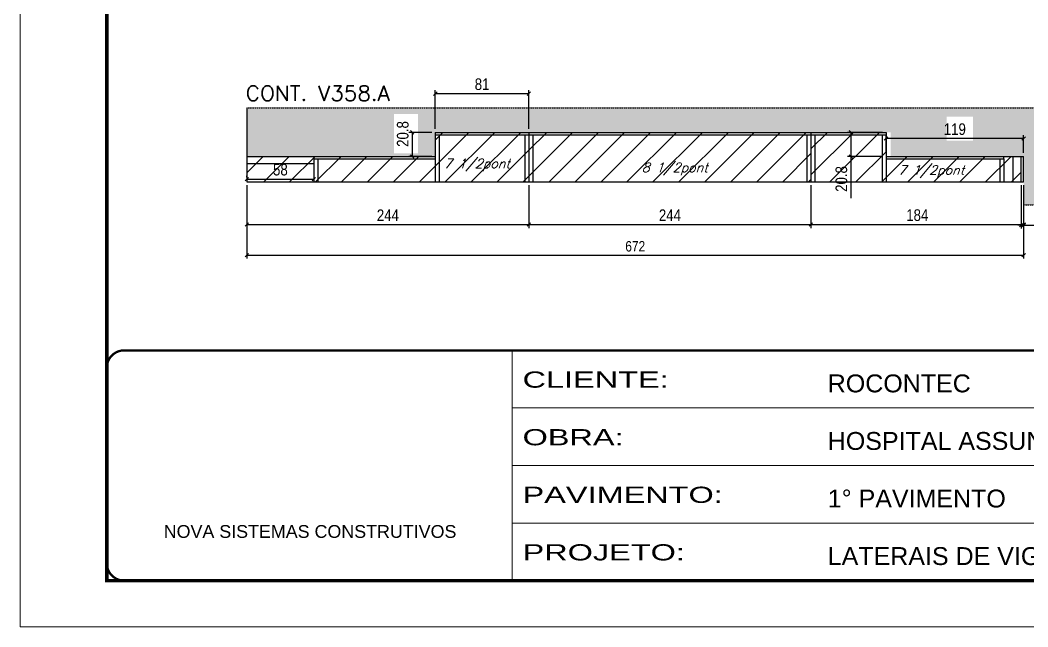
# Model space of a CAD drawing. Extents: x 137137 to 143418, y 10464 to 34486.
# Drawn here: x 141906 to 142778, y 28841 to 29366 of the extents above; entities that cross this region are included whole.
import ezdxf

# ---------------------------------------------------------------- set-up
doc = ezdxf.new("R2010")
doc.units = 0
doc.linetypes.add('CONTINUO', pattern=[0])
doc.linetypes.add('DASHED', pattern=[0.75, 0.5, -0.25])
for name, color, linetype in [('COTA', 241, 'Continuous'), ('Painéis', 200, 'Continuous'), ('SARR_2.2x7', 40, 'Continuous'), ('SARR_3.5x7', 81, 'Continuous'), ('texto', 7, 'Continuous')]:
    doc.layers.add(name, color=color, linetype=linetype)
for name, color, linetype, lineweight in [('Escoras', 2, 'Continuous', 25), ('Folhas', 255, 'Continuous', 9), ('Hachura', 251, 'Continuous', 9), ('SARRAFO DE PRESSAO', 251, 'DASHED', 9), ('Texto Seção', 7, 'Continuous', 15)]:
    doc.layers.add(name, color=color, linetype=linetype, lineweight=lineweight)
doc.styles.add('ARIAL', font='arial.ttf')
doc.styles.add('COTA TECNICA', font='techl___.ttf', dxfattribs={"height": 10})
doc.styles.add('COTA TECNICA-50', font='techl___.ttf', dxfattribs={"height": 9})
doc.styles.add('REGUA-120', font='ROMANS.shx', dxfattribs={"height": 15})
doc.styles.add('Romans', font='romans.shx')
doc.styles.add('Tecnologia', font='')
doc.styles.get('Tecnologia').set_extended_font_data('Forgotten Futurist')
doc.dimstyles.new('COTA PAINEL-50', dxfattribs={"dimtxt": 9, "dimasz": 3, "dimexe": 3, "dimexo": 3, "dimgap": 3, "dimtad": 1, "dimdec": 1, "dimzin": 12, "dimdsep": 46, "dimtxsty": 'COTA TECNICA-50', "dimblk1": 'OBLIQUE', "dimblk2": 'OBLIQUE', "dimsah": 1, "dimcen": 0.9, "dimclrd": 4, "dimclre": 4, "dimclrt": 240, "dimadec": 1, "dimazin": 3, "dimtfac": 1, "dimtdec": 1, "dimtmove": 0, "dimatfit": 3, "dimfxl": 1, "dimtolj": 1, "dimtzin": 12, "dimarcsym": 0})
doc.dimstyles.new('PAINEL', dxfattribs={"dimtxt": 10, "dimasz": 3, "dimexe": 3, "dimexo": 3, "dimgap": 3, "dimtad": 1, "dimdec": 1, "dimzin": 12, "dimdsep": 46, "dimtxsty": 'COTA TECNICA', "dimblk1": 'OBLIQUE', "dimblk2": 'OBLIQUE', "dimsah": 1, "dimcen": 0.9, "dimclrd": 4, "dimclre": 4, "dimclrt": 240, "dimadec": 1, "dimazin": 3, "dimtfac": 1, "dimtdec": 1, "dimtmove": 0, "dimatfit": 3, "dimfxl": 1, "dimtolj": 1, "dimtzin": 12, "dimarcsym": 0})
pattern_1 = [(45, (12097.8, 2458.383), (-11.2253202, 11.2253202), [])]

# ---------------------------------------------------------------- blocks, each defined once
blk = doc.blocks.new('9999999999')
at = {"color": 30, "linetype": 'CONTINUO'}
for p, q in [((98564.56, 34230.21), (98564.56, 34429.45)), ((98564.56, 34379.64), (99583.98, 34379.64)), ((98564.56, 34329.83), (99487.98, 34329.83)), ((98564.56, 34280.02), (99487.98, 34280.02))]:
    blk.add_line(p, q, dxfattribs=at)
at = {"color": 30, "linetype": 'CONTINUO', "const_width": 2}
blk.add_lwpolyline([(99583.98, 34230.21), (99583.98, 34414.45, 0.414214), (99568.98, 34429.45), (98228.98, 34429.45, 0.414214), (98213.98, 34414.45), (98213.98, 34245.21, 0.414214), (98228.98, 34230.21), (99583.98, 34230.21)], format="xyb", dxfattribs=at)
at = {"layer": 'Folhas'}
blk.add_lwpolyline([(98138.98, 34190.21), (99623.98, 34190.21), (99623.98, 35240.21), (98138.98, 35240.21)], close=True, dxfattribs=at)
at = {"layer": 'Folhas', "color": 30, "const_width": 3}
blk.add_lwpolyline([(98213.98, 34230.21), (99583.98, 34230.21), (99583.98, 35200.21), (98213.98, 35200.21)], close=True, dxfattribs=at)
at = {"color": 7, "linetype": 'Continuous', "ltscale": 5, "style": 'ARIAL'}
for s, height, p in [('ROCONTEC', 15.483, (98837.68, 34393.13)), ('HOSPITAL ASSUNÇÃO', 15.4829, (98837.68, 34343.32)), ('1° PAVIMENTO', 15.4829, (98837.68, 34293.51)), ('NOVA SISTEMAS CONSTRUTIVOS', 11.0592, (98263.19, 34267.21)), ('LATERAIS DE VIGAS', 15.4829, (98837.68, 34243.7))]:
    blk.add_text(s, height=height, dxfattribs=at).set_placement(p)
at = {"layer": 'Folhas', "color": 7, "style": 'Tecnologia', "width": 1.5}
for s, p in [('CLIENTE:', (98573.65, 34397.17)), ('OBRA:', (98573.65, 34347.31)), ('PAVIMENTO:', (98573.65, 34297.5)), ('PROJETO:', (98573.65, 34247.69))]:
    blk.add_text(s, height=14, dxfattribs=at).set_placement(p)
blk = doc.blocks.new('_Oblique')
at = {"color": 0, "linetype": 'ByBlock', "lineweight": -2}
blk.add_line((-0.5, -0.5), (0.5, 0.5), dxfattribs=at)
blk = doc.blocks.new('*D521')
at = {"layer": 'COTA', "color": 4, "linetype": 'ByBlock', "lineweight": -2, "transparency": 16777216}
for p, q in [((142589.93, 29223.56), (142589.93, 29186.61)), ((142773.93, 29223.56), (142773.93, 29186.61)), ((142589.93, 29189.61), (142773.93, 29189.61))]:
    blk.add_line(p, q, dxfattribs=at)
at = {"layer": 'Defpoints', "color": 0, "linetype": 'ByBlock', "transparency": 16777216}
for p in [(142589.93, 29226.56), (142773.93, 29226.56), (142773.93, 29189.61)]:
    blk.add_point(p, dxfattribs=at)
at = {"layer": 'COTA', "color": 4, "linetype": 'ByBlock', "lineweight": -2, "transparency": 16777216, "xscale": 3, "yscale": 3, "zscale": 3, "rotation": 180}
blk.add_blockref('_Oblique', (142589.93, 29189.61), dxfattribs=at)
at = {"layer": 'COTA', "color": 4, "linetype": 'ByBlock', "lineweight": -2, "transparency": 16777216, "xscale": 3, "yscale": 3, "zscale": 3}
blk.add_blockref('_Oblique', (142773.93, 29189.61), dxfattribs=at)
at = {"layer": 'COTA', "color": 240, "linetype": 'ByBlock', "transparency": 16777216, "insert": (142681.93, 29197.7), "char_height": 10, "attachment_point": 5, "style": 'COTA TECNICA'}
blk.add_mtext('\\A1;184', dxfattribs=at)
blk = doc.blocks.new('*D524')
at = {"layer": 'COTA', "color": 4, "linetype": 'ByBlock', "lineweight": -2, "transparency": 16777216}
for p, q in [((142771.93, 29223.56), (142771.93, 29186.05)), ((142773.93, 29223.56), (142773.93, 29186.05)), ((142771.93, 29189.05), (142768.93, 29189.05)), ((142771.93, 29189.05), (142773.93, 29189.05)), ((142773.93, 29189.05), (142792.04, 29189.05))]:
    blk.add_line(p, q, dxfattribs=at)
at = {"layer": 'Defpoints', "color": 0, "linetype": 'ByBlock', "transparency": 16777216}
for p in [(142771.93, 29226.56), (142773.93, 29226.56), (142773.93, 29189.05)]:
    blk.add_point(p, dxfattribs=at)
at = {"layer": 'COTA', "color": 4, "linetype": 'ByBlock', "lineweight": -2, "transparency": 16777216, "xscale": 3, "yscale": 3, "zscale": 3}
blk.add_blockref('_Oblique', (142771.93, 29189.05), dxfattribs=at)
at = {"layer": 'COTA', "color": 4, "linetype": 'ByBlock', "lineweight": -2, "transparency": 16777216, "xscale": 3, "yscale": 3, "zscale": 3, "rotation": 180}
blk.add_blockref('_Oblique', (142773.93, 29189.05), dxfattribs=at)
at = {"layer": 'COTA', "color": 240, "linetype": 'ByBlock', "transparency": 16777216, "insert": (142785.99, 29197.05), "char_height": 10, "attachment_point": 5, "style": 'COTA TECNICA'}
blk.add_mtext('\\A1;2', dxfattribs=at)
blk = doc.blocks.new('*D526')
at = {"layer": 'COTA', "color": 4, "linetype": 'ByBlock', "lineweight": -2, "transparency": 16777216}
for p, q in [((142654.93, 29251.56), (142654.93, 29267.02)), ((142773.93, 29251.56), (142773.93, 29267.02)), ((142773.93, 29264.02), (142654.93, 29264.02))]:
    blk.add_line(p, q, dxfattribs=at)
at = {"layer": 'Defpoints', "color": 0, "linetype": 'ByBlock', "transparency": 16777216}
for p in [(142654.93, 29264.02), (142654.93, 29248.56), (142773.93, 29248.56)]:
    blk.add_point(p, dxfattribs=at)
at = {"layer": 'COTA', "color": 4, "linetype": 'ByBlock', "lineweight": -2, "transparency": 16777216, "xscale": 3, "yscale": 3, "zscale": 3, "rotation": 180}
blk.add_blockref('_Oblique', (142654.93, 29264.02), dxfattribs=at)
at = {"layer": 'COTA', "color": 4, "linetype": 'ByBlock', "lineweight": -2, "transparency": 16777216, "xscale": 3, "yscale": 3, "zscale": 3}
blk.add_blockref('_Oblique', (142773.93, 29264.02), dxfattribs=at)
at = {"layer": 'COTA', "color": 240, "linetype": 'ByBlock', "transparency": 16777216, "insert": (142714.43, 29272.11), "char_height": 10, "attachment_point": 5, "style": 'COTA TECNICA'}
blk.add_mtext('\\A1;119', dxfattribs=at)
blk = doc.blocks.new('*D527')
at = {"layer": 'COTA', "color": 4, "linetype": 'ByBlock', "lineweight": -2, "transparency": 16777216}
for p, q in [((142651.93, 29269.36), (142621.43, 29269.36)), ((142624.43, 29269.36), (142624.43, 29248.56)), ((142651.93, 29248.56), (142621.43, 29248.56)), ((142624.43, 29248.56), (142624.43, 29212.52))]:
    blk.add_line(p, q, dxfattribs=at)
at = {"layer": 'Defpoints', "color": 0, "linetype": 'ByBlock', "transparency": 16777216}
for p in [(142654.93, 29269.36), (142624.43, 29248.56), (142654.93, 29248.56)]:
    blk.add_point(p, dxfattribs=at)
at = {"layer": 'COTA', "color": 4, "linetype": 'ByBlock', "lineweight": -2, "transparency": 16777216, "xscale": 3, "yscale": 3, "zscale": 3}
for p, rotation in [((142624.43, 29269.36), 90), ((142624.43, 29248.56), 270)]:
    blk.add_blockref('_Oblique', p, dxfattribs=dict(at, rotation=rotation))
at = {"layer": 'COTA', "color": 240, "linetype": 'ByBlock', "transparency": 16777216, "insert": (142616.31, 29229.04), "char_height": 10, "attachment_point": 5, "rotation": 90, "style": 'COTA TECNICA'}
blk.add_mtext('\\A1;20.8', dxfattribs=at)
blk = doc.blocks.new('*D528')
at = {"layer": 'COTA', "color": 4, "linetype": 'ByBlock', "lineweight": -2, "transparency": 16777216}
for p, q in [((142101.93, 29223.56), (142101.93, 29186.61)), ((142345.93, 29223.56), (142345.93, 29186.61)), ((142101.93, 29189.61), (142345.93, 29189.61))]:
    blk.add_line(p, q, dxfattribs=at)
at = {"layer": 'Defpoints', "color": 0, "linetype": 'ByBlock', "transparency": 16777216}
for p in [(142101.93, 29226.56), (142345.93, 29226.56), (142345.93, 29189.61)]:
    blk.add_point(p, dxfattribs=at)
at = {"layer": 'COTA', "color": 4, "linetype": 'ByBlock', "lineweight": -2, "transparency": 16777216, "xscale": 3, "yscale": 3, "zscale": 3, "rotation": 180}
blk.add_blockref('_Oblique', (142101.93, 29189.61), dxfattribs=at)
at = {"layer": 'COTA', "color": 4, "linetype": 'ByBlock', "lineweight": -2, "transparency": 16777216, "xscale": 3, "yscale": 3, "zscale": 3}
blk.add_blockref('_Oblique', (142345.93, 29189.61), dxfattribs=at)
at = {"layer": 'COTA', "color": 240, "linetype": 'ByBlock', "transparency": 16777216, "insert": (142223.93, 29197.68), "char_height": 10, "attachment_point": 5, "style": 'COTA TECNICA'}
blk.add_mtext('\\A1;244', dxfattribs=at)
blk = doc.blocks.new('*D529')
at = {"layer": 'COTA', "color": 4, "linetype": 'ByBlock', "lineweight": -2, "transparency": 16777216}
for p, q in [((142345.93, 29223.56), (142345.93, 29186.61)), ((142589.93, 29223.56), (142589.93, 29186.61)), ((142345.93, 29189.61), (142589.93, 29189.61))]:
    blk.add_line(p, q, dxfattribs=at)
at = {"layer": 'Defpoints', "color": 0, "linetype": 'ByBlock', "transparency": 16777216}
for p in [(142345.93, 29226.56), (142589.93, 29226.56), (142589.93, 29189.61)]:
    blk.add_point(p, dxfattribs=at)
at = {"layer": 'COTA', "color": 4, "linetype": 'ByBlock', "lineweight": -2, "transparency": 16777216, "xscale": 3, "yscale": 3, "zscale": 3, "rotation": 180}
blk.add_blockref('_Oblique', (142345.93, 29189.61), dxfattribs=at)
at = {"layer": 'COTA', "color": 4, "linetype": 'ByBlock', "lineweight": -2, "transparency": 16777216, "xscale": 3, "yscale": 3, "zscale": 3}
blk.add_blockref('_Oblique', (142589.93, 29189.61), dxfattribs=at)
at = {"layer": 'COTA', "color": 240, "linetype": 'ByBlock', "transparency": 16777216, "insert": (142467.93, 29197.68), "char_height": 10, "attachment_point": 5, "style": 'COTA TECNICA'}
blk.add_mtext('\\A1;244', dxfattribs=at)
blk = doc.blocks.new('*D530')
at = {"layer": 'COTA', "color": 4, "linetype": 'ByBlock', "lineweight": -2, "transparency": 16777216}
for p, q in [((142261.93, 29269.36), (142241.96, 29269.36)), ((142244.96, 29269.36), (142244.96, 29248.56)), ((142261.93, 29248.56), (142241.96, 29248.56))]:
    blk.add_line(p, q, dxfattribs=at)
at = {"layer": 'Defpoints', "color": 0, "linetype": 'ByBlock', "transparency": 16777216}
for p in [(142264.93, 29269.36), (142244.96, 29248.56), (142264.93, 29248.56)]:
    blk.add_point(p, dxfattribs=at)
at = {"layer": 'COTA', "color": 4, "linetype": 'ByBlock', "lineweight": -2, "transparency": 16777216, "xscale": 3, "yscale": 3, "zscale": 3}
for p, rotation in [((142244.96, 29269.36), 90), ((142244.96, 29248.56), 270)]:
    blk.add_blockref('_Oblique', p, dxfattribs=dict(at, rotation=rotation))
at = {"layer": 'COTA', "color": 240, "linetype": 'ByBlock', "transparency": 16777216, "insert": (142236.83, 29267.96), "char_height": 10, "attachment_point": 5, "rotation": 90, "style": 'COTA TECNICA'}
blk.add_mtext('\\A1;20.8', dxfattribs=at)
blk = doc.blocks.new('*D531')
at = {"layer": 'COTA', "color": 4, "linetype": 'ByBlock', "lineweight": -2, "transparency": 16777216}
for p, q in [((142101.93, 29230.56), (142101.93, 29231.9)), ((142159.93, 29234.56), (142159.93, 29225.9)), ((142101.93, 29228.9), (142159.93, 29228.9))]:
    blk.add_line(p, q, dxfattribs=at)
at = {"layer": 'Defpoints', "color": 0, "linetype": 'ByBlock', "transparency": 16777216}
for p in [(142159.93, 29237.56), (142101.93, 29227.56), (142159.93, 29228.9)]:
    blk.add_point(p, dxfattribs=at)
at = {"layer": 'COTA', "color": 4, "linetype": 'ByBlock', "lineweight": -2, "transparency": 16777216, "xscale": 3, "yscale": 3, "zscale": 3, "rotation": 180}
blk.add_blockref('_Oblique', (142101.93, 29228.9), dxfattribs=at)
at = {"layer": 'COTA', "color": 4, "linetype": 'ByBlock', "lineweight": -2, "transparency": 16777216, "xscale": 3, "yscale": 3, "zscale": 3}
blk.add_blockref('_Oblique', (142159.93, 29228.9), dxfattribs=at)
at = {"layer": 'COTA', "color": 240, "linetype": 'ByBlock', "transparency": 16777216, "insert": (142130.93, 29237.03), "char_height": 10, "attachment_point": 5, "style": 'COTA TECNICA'}
blk.add_mtext('\\A1;58', dxfattribs=at)
blk = doc.blocks.new('*D532')
at = {"layer": 'COTA', "color": 4, "linetype": 'ByBlock', "lineweight": -2, "transparency": 16777216}
for p, q in [((142264.93, 29272.36), (142264.93, 29305.88)), ((142264.93, 29302.88), (142345.93, 29302.88)), ((142345.93, 29272.36), (142345.93, 29305.88))]:
    blk.add_line(p, q, dxfattribs=at)
at = {"layer": 'Defpoints', "color": 0, "linetype": 'ByBlock', "transparency": 16777216}
for p in [(142345.93, 29302.88), (142264.93, 29269.36), (142345.93, 29269.36)]:
    blk.add_point(p, dxfattribs=at)
at = {"layer": 'COTA', "color": 4, "linetype": 'ByBlock', "lineweight": -2, "transparency": 16777216, "xscale": 3, "yscale": 3, "zscale": 3, "rotation": 180}
blk.add_blockref('_Oblique', (142264.93, 29302.88), dxfattribs=at)
at = {"layer": 'COTA', "color": 4, "linetype": 'ByBlock', "lineweight": -2, "transparency": 16777216, "xscale": 3, "yscale": 3, "zscale": 3}
blk.add_blockref('_Oblique', (142345.93, 29302.88), dxfattribs=at)
at = {"layer": 'COTA', "color": 240, "linetype": 'ByBlock', "transparency": 16777216, "insert": (142305.43, 29310.97), "char_height": 10, "attachment_point": 5, "style": 'COTA TECNICA'}
blk.add_mtext('\\A1;81', dxfattribs=at)
blk = doc.blocks.new('*D514')
at = {"layer": 'Defpoints', "color": 0, "linetype": 'ByBlock', "transparency": 16777216}
for p in [(142101.93, 29226.56), (142773.93, 29226.56), (142773.93, 29163.13)]:
    blk.add_point(p, dxfattribs=at)
at = {"layer": 'Escoras', "color": 4, "linetype": 'ByBlock', "lineweight": -2, "transparency": 16777216}
for p, q in [((142101.93, 29223.56), (142101.93, 29160.13)), ((142773.93, 29223.56), (142773.93, 29160.13)), ((142101.93, 29163.13), (142773.93, 29163.13))]:
    blk.add_line(p, q, dxfattribs=at)
at = {"layer": 'Escoras', "color": 4, "linetype": 'ByBlock', "lineweight": -2, "transparency": 16777216, "xscale": 3, "yscale": 3, "zscale": 3, "rotation": 180}
blk.add_blockref('_Oblique', (142101.93, 29163.13), dxfattribs=at)
at = {"layer": 'Escoras', "color": 4, "linetype": 'ByBlock', "lineweight": -2, "transparency": 16777216, "xscale": 3, "yscale": 3, "zscale": 3}
blk.add_blockref('_Oblique', (142773.93, 29163.13), dxfattribs=at)
at = {"layer": 'Escoras', "color": 240, "linetype": 'ByBlock', "transparency": 16777216, "insert": (142437.93, 29170.73), "char_height": 9, "attachment_point": 5, "style": 'COTA TECNICA-50'}
blk.add_mtext('\\A1;672', dxfattribs=at)

msp = doc.modelspace()

# ---------------------------------------------------------------- hatches: boundary and pattern name
at = {"layer": 'COTA', "linetype": 'ByBlock'}
h = msp.add_hatch(dxfattribs=at)
h.set_pattern_fill('AR-CONC', color=256, scale=0.03)
h.set_pattern_definition([(50, (12097.8008, 2458.3833), (5.46554007, -0.47817257), [0.5715, -6.2865]), (355, (12097.801, 2458.3833), (-1.05730264, 5.73170536), [0.4572, -5.02921753]), (100.4514447, (12098.256, 2458.3435), (4.40823741, 5.25353256), [0.48570026, -5.34270734]), (46.1842, (12097.801, 2459.907), (8.13237123, -1.26126984), [0.85725, -9.42975]), (96.6355576, (12098.4785, 2459.802), (7.122124, 7.42278374), [0.7285507, -8.01406824]), (351.184151, (12097.801, 2459.907), (7.122124, 7.42278374), [0.685799, -7.54379196]), (21, (12098.5628, 2459.5263), (4.54843174, -3.06795595), [0.5715, -6.2865]), (326, (12098.563, 2459.5263), (1.85406085, 5.52563898), [0.4572, -5.0292]), (71.451445, (12098.942, 2459.2707), (6.40249258, 2.45768307), [0.48570026, -5.34269813]), (37.5, (12097.8008, 2458.3833), (0.092658098, 2.536651166), [0, -4.96824, 0, -5.1054, 0, -5.04825]), (7.5, (12097.8008, 2458.3833), (2.004589875, 3.005417245), [0, -2.91084, 0, -4.85394, 0, -1.92405]), (327.5, (12096.1015, 2458.3833), (4.067717855, -0.17186232), [0, -1.905, 0, -5.9436, 0, -7.8867]), (317.5, (12095.3395, 2458.3833), (4.44387544, 0.76279473), [0, -2.4765, 0, -3.94716, 0, -5.6007])])
h.paths.add_polyline_path([(142773.93, 29248.56), (142658.93, 29248.56), (142658.93, 29269.36), (142589.93, 29269.36), (142264.93, 29269.36), (142264.93, 29248.56), (142101.93, 29248.56), (142101.93, 29290.56), (142589.93, 29290.56), (143026.43, 29290.56), (143026.43, 29269.36), (142926.93, 29269.36), (142926.93, 29248.56), (142803.93, 29248.56), (142803.93, 29206.56), (142773.93, 29206.56)])
h.paths.add_polyline_path([(142879.12, 29262.24), (142856.31, 29262.24), (142856.31, 29282.83), (142879.12, 29282.83)], flags=16)
h.paths.add_polyline_path([(142730.12, 29262.24), (142707.31, 29262.24), (142707.31, 29282.83), (142730.12, 29282.83)], flags=16)
h.paths.add_polyline_path([(142229.29, 29251.25), (142229.29, 29285.18), (142249.87, 29285.18), (142249.87, 29251.25)], flags=16)
at = {"layer": 'Hachura', "linetype": 'ByBlock'}
h = msp.add_hatch(dxfattribs=at)
h.set_pattern_fill('ANSI31', color=256, scale=5)
h.set_pattern_definition(pattern_1)
h.paths.add_polyline_path([(142264.93, 29226.56), (142145.93, 29226.56), (142101.93, 29226.56), (142101.93, 29248.56), (142264.93, 29248.56), (142264.93, 29269.36), (142345.93, 29269.36), (142345.93, 29226.56)])
h = msp.add_hatch(dxfattribs=at)
h.set_pattern_fill('ANSI31', color=256, scale=5)
h.set_pattern_definition(pattern_1)
h.paths.add_polyline_path([(142589.93, 29226.56), (142589.93, 29269.36), (142345.93, 29269.36), (142345.93, 29226.56)])
h = msp.add_hatch(dxfattribs=at)
h.set_pattern_fill('ANSI31', color=256, scale=5)
h.set_pattern_definition([(45, (12093.8, 2458.383), (-11.2253202, 11.2253202), [])])
h.paths.add_polyline_path([(142771.93, 29226.56), (142771.93, 29248.56), (142654.93, 29248.56), (142654.93, 29269.36), (142589.93, 29269.36), (142589.93, 29226.56)])

# ---------------------------------------------------------------- linework, layer by layer
at = {"layer": 'COTA', "linetype": 'DASHED', "ltscale": 0.3}
for p, q in [((142101.93, 29290.56), (142589.93, 29290.56)), ((142589.93, 29290.56), (143026.43, 29290.56)), ((142773.93, 29206.68), (142803.93, 29206.56))]:
    msp.add_line(p, q, dxfattribs=at)
at = {"layer": 'COTA', "linetype": 'ByBlock'}
for p, q in [((142101.93, 29290.56), (142101.93, 29248.56)), ((142654.93, 29248.56), (142654.93, 29226.56))]:
    msp.add_line(p, q, dxfattribs=at)
at = {"layer": 'Painéis', "linetype": 'ByBlock'}
for p, q in [((142264.93, 29269.36), (142589.93, 29269.36)), ((142264.93, 29269.36), (142264.93, 29248.56)), ((142345.93, 29269.36), (142345.93, 29226.56)), ((142589.93, 29269.36), (142589.93, 29226.56)), ((142589.93, 29269.36), (142654.93, 29269.36)), ((142589.93, 29269.36), (142589.93, 29226.56)), ((142654.93, 29269.36), (142654.93, 29248.56)), ((142101.93, 29248.56), (142264.93, 29248.56)), ((142101.93, 29248.56), (142101.93, 29226.56)), ((142144.93, 29248.56), (142145.93, 29248.56)), ((142654.93, 29248.56), (142773.93, 29248.56)), ((142771.93, 29226.56), (142771.93, 29248.56)), ((142773.93, 29226.56), (142773.93, 29248.56)), ((142101.93, 29226.56), (142145.93, 29226.56)), ((142145.93, 29226.56), (142264.93, 29226.56)), ((142264.93, 29226.56), (142589.93, 29226.56)), ((142589.93, 29226.56), (142773.93, 29226.56))]:
    msp.add_line(p, q, dxfattribs=at)
at = {"layer": 'SARR_2.2x7', "linetype": 'Continuous'}
for p, q in [((142264.93, 29267.16), (142345.93, 29267.16)), ((142345.93, 29267.16), (142589.93, 29267.16)), ((142589.93, 29267.16), (142654.93, 29267.16)), ((142101.93, 29242.56), (142159.93, 29242.56)), ((142159.93, 29246.36), (142264.93, 29246.36)), ((142654.93, 29246.36), (142756.93, 29246.36)), ((142756.93, 29246.36), (142756.93, 29248.56)), ((142764.93, 29226.56), (142764.93, 29248.56))]:
    msp.add_line(p, q, dxfattribs=at)
at = {"layer": 'SARR_3.5x7'}
for p, q in [((142264.93, 29267.16), (142264.93, 29226.56)), ((142268.39, 29267.16), (142268.39, 29226.56)), ((142342.43, 29267.16), (142342.43, 29226.56)), ((142349.43, 29267.16), (142349.43, 29226.56)), ((142586.43, 29267.16), (142586.43, 29226.56)), ((142593.39, 29267.16), (142593.39, 29226.56)), ((142651.47, 29267.16), (142651.47, 29226.56)), ((142159.93, 29248.56), (142159.93, 29226.56)), ((142163.47, 29246.37), (142163.47, 29226.57)), ((142753.43, 29246.36), (142753.43, 29226.56)), ((142756.93, 29246.36), (142756.93, 29226.56))]:
    msp.add_line(p, q, dxfattribs=at)

# ---------------------------------------------------------------- block references
at = {"layer": 'SARRAFO DE PRESSAO', "color": 6, "linetype": 'ByBlock'}
msp.add_blockref('9999999999', (43766.81, -5348.73), dxfattribs=at)

# ---------------------------------------------------------------- texts
at = {"layer": 'texto', "color": 2, "char_height": 8, "attachment_point": 5, "style": 'Romans'}
for s, insert in [('{\\Q19;\\C256;7 1/2pont}', (142300.98, 29241.14)), ('{\\Q19;\\C256;8 1/2pont}', (142472.13, 29237.7)), ('{\\Q19;\\C256;7 1/2pont}', (142693.98, 29235.5))]:
    msp.add_mtext(s, dxfattribs=dict(at, insert=insert))
at = {"layer": 'Texto Seção', "style": 'REGUA-120', "width": 1.05}
msp.add_text('CONT. V358.A', height=13, dxfattribs=at).set_placement((142100.99, 29296.75))

# ---------------------------------------------------------------- dimensions: what is measured, and where the dimension line sits
at = {"layer": 'COTA', "linetype": 'ByBlock'}
for base, p1, p2, picture, middle in [((142345.93, 29302.88), (142264.93, 29269.36), (142345.93, 29269.36), '*D532', (142305.43, 29310.97)), ((142159.93, 29228.9), (142101.93, 29227.56), (142159.93, 29237.56), '*D531', (142130.93, 29237.03)), ((142773.93, 29189.61), (142589.93, 29226.56), (142773.93, 29226.56), '*D521', (142681.93, 29197.7)), ((142773.93, 29189.05), (142771.93, 29226.56), (142773.93, 29226.56), '*D524', (142785.99, 29197.05))]:
    dim = msp.add_linear_dim(base=base, p1=p1, p2=p2, dimstyle='PAINEL', dxfattribs=at)
    dim.commit()
    dim.dimension.update_dxf_attribs({"geometry": picture, "text_midpoint": middle})
dim = msp.add_linear_dim(base=(142244.96, 29248.56), p1=(142264.93, 29269.36), p2=(142264.93, 29248.56), angle=90, dimstyle='PAINEL', dxfattribs=at)
dim.commit()
dim.dimension.update_dxf_attribs({"geometry": '*D530', "text_midpoint": (142244.96, 29267.96), "dimtype": 160})
dim = msp.add_linear_dim(base=(142654.93, 29264.02), p1=(142773.93, 29248.56), p2=(142654.93, 29248.56), dimstyle='PAINEL', dxfattribs=at)
dim.commit()
dim.dimension.update_dxf_attribs({"geometry": '*D526', "text_midpoint": (142714.43, 29264.02), "dimtype": 160})
dim = msp.add_linear_dim(base=(142624.43, 29248.56), p1=(142654.93, 29269.36), p2=(142654.93, 29248.56), angle=90, dimstyle='PAINEL', dxfattribs=at)
dim.commit()
dim.dimension.update_dxf_attribs({"geometry": '*D527', "text_midpoint": (142616.31, 29229.04)})
for base, p1, p2, picture, middle in [((142345.93, 29189.61), (142101.93, 29226.56), (142345.93, 29226.56), '*D528', (142223.93, 29197.68)), ((142589.93, 29189.61), (142345.93, 29226.56), (142589.93, 29226.56), '*D529', (142467.93, 29197.68))]:
    dim = msp.add_linear_dim(base=base, p1=p1, p2=p2, dimstyle='PAINEL', override={"dimtmove": 1}, dxfattribs=at)
    dim.commit()
    dim.dimension.update_dxf_attribs({"geometry": picture, "text_midpoint": middle})
at = {"layer": 'Escoras', "linetype": 'ByBlock'}
dim = msp.add_linear_dim(base=(142773.93, 29163.13), p1=(142101.93, 29226.56), p2=(142773.93, 29226.56), dimstyle='COTA PAINEL-50', override={"dimarcsym": 1}, dxfattribs=at)
dim.commit()
dim.dimension.update_dxf_attribs({"geometry": '*D514', "text_midpoint": (142437.93, 29170.73)})

doc.saveas('drawing.dxf')
